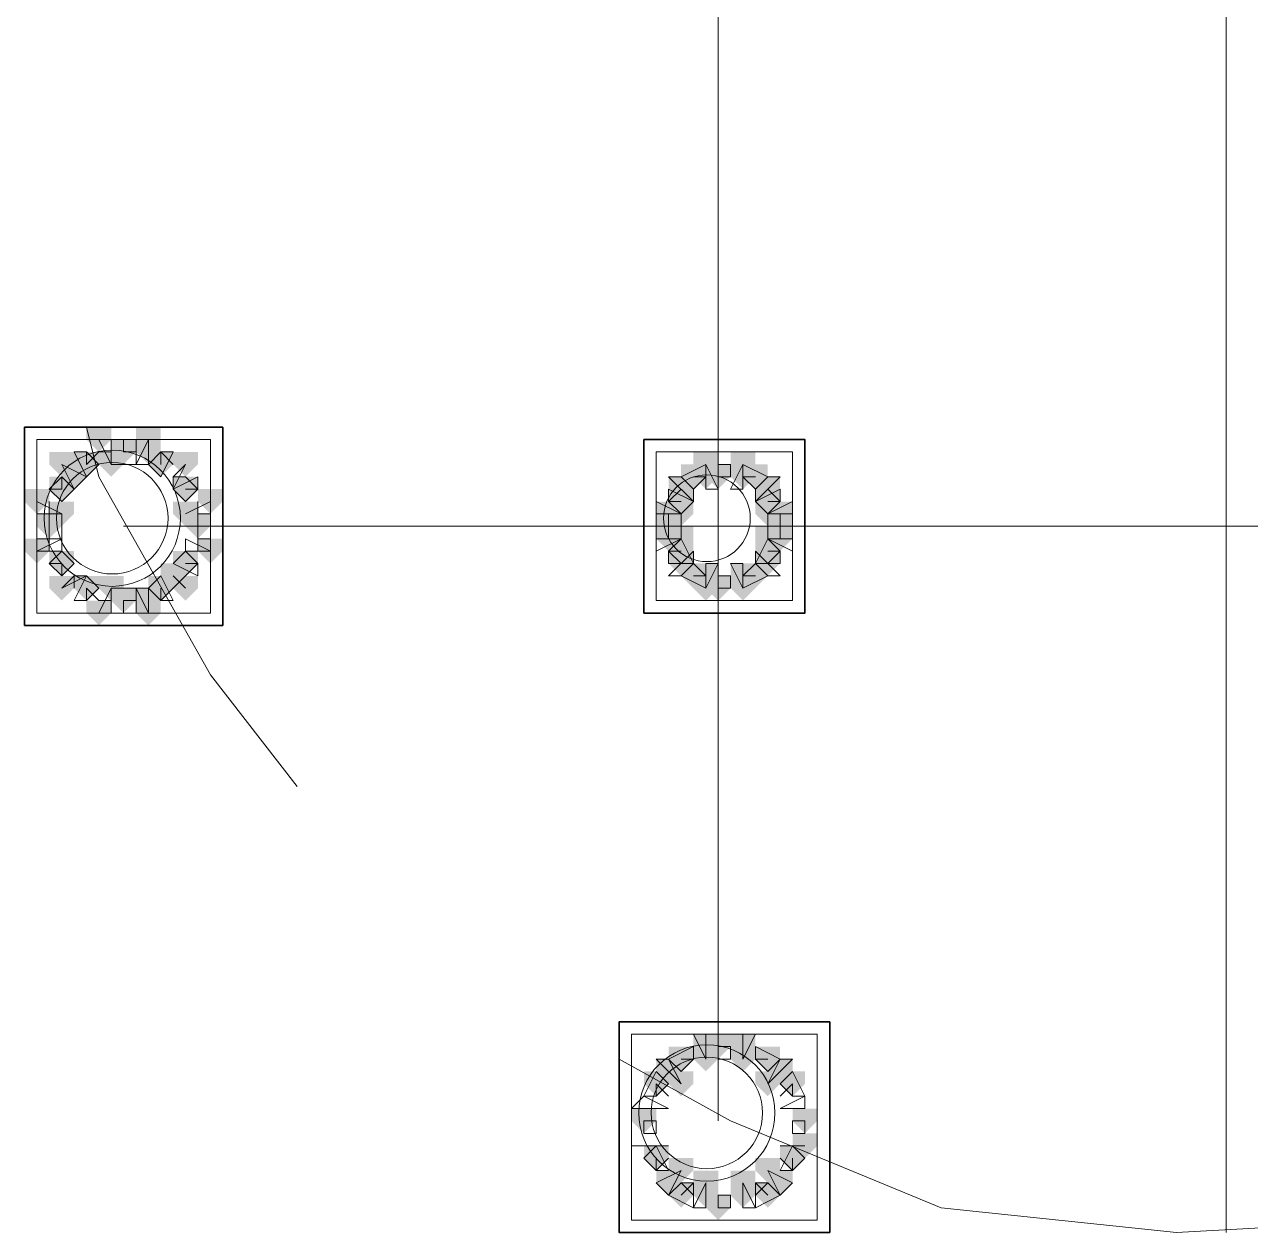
# Model space of a CAD drawing. Header units: millimetres. Extents: x 2315 to 4619, y 1334 to 1897.
# Drawn here: x 3998.07 to 4004.12, y 1535.71 to 1541.67 of the extents above; entities that cross this region are included whole.
import ezdxf

# ---------------------------------------------------------------- set-up
doc = ezdxf.new("R2010")
doc.units = ezdxf.units.MM
for name, color, linetype, true_color in [('PDF_10', 7, 'Continuous', 0x00b85c), ('PDF_AXIS', 7, 'Continuous', 0x00b85c), ('PDF_柱构件', 7, 'Continuous', 0x00b85c), ('PDF_转运站初步方案', 7, 'Continuous', 0x00b85c)]:
    doc.layers.add(name, color=color, linetype=linetype, true_color=true_color)
doc.layers.add('PDF_中心线层', color=1, linetype='Continuous')
doc.layers.add('PDF_粗实线层', color=7, linetype='Continuous')

msp = doc.modelspace()

# ---------------------------------------------------------------- hatches: boundary and pattern name
at = {"layer": 'PDF_10', "transparency": 33554559}
for points in [[(3998.5631, 1539.6195), (3998.502, 1539.6195), (3998.502, 1539.5584), (3998.5631, 1539.4974), (3998.6242, 1539.5584), (3998.6242, 1539.6195)], [(3998.5631, 1539.6195), (3998.502, 1539.6195), (3998.502, 1539.5584), (3998.5631, 1539.4974), (3998.6242, 1539.5584), (3998.6242, 1539.6195)], [(3998.3798, 1539.5584), (3998.3188, 1539.5584), (3998.3188, 1539.4974), (3998.3798, 1539.4363), (3998.4409, 1539.4974), (3998.4409, 1539.5584)], [(3998.3798, 1539.5584), (3998.3188, 1539.5584), (3998.3188, 1539.4974), (3998.3798, 1539.4363), (3998.4409, 1539.4974), (3998.4409, 1539.5584)], [(3998.7463, 1539.5584), (3998.6853, 1539.5584), (3998.6853, 1539.4974), (3998.7463, 1539.4363), (3998.8074, 1539.4974), (3998.8074, 1539.5584)], [(3998.7463, 1539.5584), (3998.6853, 1539.5584), (3998.6853, 1539.4974), (3998.7463, 1539.4363), (3998.8074, 1539.4974), (3998.8074, 1539.5584)], [(4001.3728, 1539.4974), (4001.3117, 1539.4974), (4001.3117, 1539.4363), (4001.3728, 1539.3752), (4001.4339, 1539.4363), (4001.4339, 1539.4974)], [(4001.3728, 1539.4974), (4001.3117, 1539.4974), (4001.3117, 1539.4363), (4001.3728, 1539.3752), (4001.4339, 1539.4363), (4001.4339, 1539.4974)], [(4001.3728, 1539.4974), (4001.3117, 1539.4974), (4001.3117, 1539.4363), (4001.3728, 1539.3752), (4001.4339, 1539.4363), (4001.4339, 1539.4974)], [(4001.495, 1539.4974), (4001.4339, 1539.4974), (4001.4339, 1539.4363), (4001.495, 1539.3752), (4001.5561, 1539.4363), (4001.5561, 1539.4974)], [(4001.495, 1539.4974), (4001.4339, 1539.4974), (4001.4339, 1539.4363), (4001.495, 1539.3752), (4001.5561, 1539.4363), (4001.5561, 1539.4974)], [(4001.6782, 1539.4974), (4001.6171, 1539.4974), (4001.6171, 1539.4363), (4001.6782, 1539.3752), (4001.7393, 1539.4363), (4001.7393, 1539.4974)], [(4001.6782, 1539.4974), (4001.6171, 1539.4974), (4001.6171, 1539.4363), (4001.6782, 1539.3752), (4001.7393, 1539.4363), (4001.7393, 1539.4974)], [(4001.6782, 1539.4974), (4001.6171, 1539.4974), (4001.6171, 1539.4363), (4001.6782, 1539.3752), (4001.7393, 1539.4363), (4001.7393, 1539.4974)], [(3998.2577, 1539.4363), (3998.1966, 1539.4363), (3998.1966, 1539.3752), (3998.2577, 1539.3141), (3998.3188, 1539.3752), (3998.3188, 1539.4363)], [(3998.2577, 1539.4363), (3998.1966, 1539.4363), (3998.1966, 1539.3752), (3998.2577, 1539.3141), (3998.3188, 1539.3752), (3998.3188, 1539.4363)], [(3998.8685, 1539.4363), (3998.8074, 1539.4363), (3998.8074, 1539.3752), (3998.8685, 1539.3141), (3998.9296, 1539.3752), (3998.9296, 1539.4363)], [(3998.8685, 1539.4363), (3998.8074, 1539.4363), (3998.8074, 1539.3752), (3998.8685, 1539.3141), (3998.9296, 1539.3752), (3998.9296, 1539.4363)], [(4001.3117, 1539.3752), (4001.2507, 1539.3752), (4001.2507, 1539.3141), (4001.3117, 1539.253), (4001.3728, 1539.3141), (4001.3728, 1539.3752)], [(4001.3117, 1539.3752), (4001.2507, 1539.3752), (4001.2507, 1539.3141), (4001.3117, 1539.253), (4001.3728, 1539.3141), (4001.3728, 1539.3752)], [(4001.7393, 1539.3752), (4001.6782, 1539.3752), (4001.6782, 1539.3141), (4001.7393, 1539.253), (4001.8004, 1539.3141), (4001.8004, 1539.3752)], [(4001.7393, 1539.3752), (4001.6782, 1539.3752), (4001.6782, 1539.3141), (4001.7393, 1539.253), (4001.8004, 1539.3141), (4001.8004, 1539.3752)], [(3998.1966, 1539.253), (3998.1355, 1539.253), (3998.1355, 1539.192), (3998.1966, 1539.1309), (3998.2577, 1539.192), (3998.2577, 1539.253)], [(3998.1966, 1539.253), (3998.1355, 1539.253), (3998.1355, 1539.192), (3998.1966, 1539.1309), (3998.2577, 1539.192), (3998.2577, 1539.253)], [(3998.1966, 1539.253), (3998.1355, 1539.253), (3998.1355, 1539.192), (3998.1966, 1539.1309), (3998.2577, 1539.192), (3998.2577, 1539.253)], [(3998.9296, 1539.253), (3998.8685, 1539.253), (3998.8685, 1539.192), (3998.9296, 1539.1309), (3998.9907, 1539.192), (3998.9907, 1539.253)], [(3998.9296, 1539.253), (3998.8685, 1539.253), (3998.8685, 1539.192), (3998.9296, 1539.1309), (3998.9907, 1539.192), (3998.9907, 1539.253)], [(4001.2507, 1539.253), (4001.1896, 1539.253), (4001.1896, 1539.192), (4001.2507, 1539.1309), (4001.3117, 1539.192), (4001.3117, 1539.253)], [(4001.2507, 1539.253), (4001.1896, 1539.253), (4001.1896, 1539.192), (4001.2507, 1539.1309), (4001.3117, 1539.192), (4001.3117, 1539.253)], [(4001.2507, 1539.253), (4001.1896, 1539.253), (4001.1896, 1539.192), (4001.2507, 1539.1309), (4001.3117, 1539.192), (4001.3117, 1539.253)], [(4001.8004, 1539.253), (4001.7393, 1539.253), (4001.7393, 1539.192), (4001.8004, 1539.1309), (4001.8615, 1539.192), (4001.8615, 1539.253)], [(4001.8004, 1539.253), (4001.7393, 1539.253), (4001.7393, 1539.192), (4001.8004, 1539.1309), (4001.8615, 1539.192), (4001.8615, 1539.253)], [(4001.8004, 1539.253), (4001.7393, 1539.253), (4001.7393, 1539.192), (4001.8004, 1539.1309), (4001.8615, 1539.192), (4001.8615, 1539.253)], [(4001.3117, 1539.1309), (4001.2507, 1539.1309), (4001.2507, 1539.0698), (4001.3117, 1539.0087), (4001.3728, 1539.0698), (4001.3728, 1539.1309)], [(4001.3117, 1539.1309), (4001.2507, 1539.1309), (4001.2507, 1539.0698), (4001.3117, 1539.0087), (4001.3728, 1539.0698), (4001.3728, 1539.1309)], [(4001.7393, 1539.1309), (4001.6782, 1539.1309), (4001.6782, 1539.0698), (4001.7393, 1539.0087), (4001.8004, 1539.0698), (4001.8004, 1539.1309)], [(4001.7393, 1539.1309), (4001.6782, 1539.1309), (4001.6782, 1539.0698), (4001.7393, 1539.0087), (4001.8004, 1539.0698), (4001.8004, 1539.1309)], [(3998.2577, 1539.0698), (3998.1966, 1539.0698), (3998.1966, 1539.0087), (3998.2577, 1538.9476), (3998.3188, 1539.0087), (3998.3188, 1539.0698)], [(3998.2577, 1539.0698), (3998.1966, 1539.0698), (3998.1966, 1539.0087), (3998.2577, 1538.9476), (3998.3188, 1539.0087), (3998.3188, 1539.0698)], [(3998.8685, 1539.0698), (3998.8074, 1539.0698), (3998.8074, 1539.0087), (3998.8685, 1538.9476), (3998.9296, 1539.0087), (3998.9296, 1539.0698)], [(3998.8685, 1539.0698), (3998.8074, 1539.0698), (3998.8074, 1539.0087), (3998.8685, 1538.9476), (3998.9296, 1539.0087), (3998.9296, 1539.0698)], [(4001.3728, 1539.0087), (4001.3117, 1539.0087), (4001.3117, 1538.9476), (4001.3728, 1538.8866), (4001.4339, 1538.9476), (4001.4339, 1539.0087)], [(4001.3728, 1539.0087), (4001.3117, 1539.0087), (4001.3117, 1538.9476), (4001.3728, 1538.8866), (4001.4339, 1538.9476), (4001.4339, 1539.0087)], [(4001.3728, 1539.0087), (4001.3117, 1539.0087), (4001.3117, 1538.9476), (4001.3728, 1538.8866), (4001.4339, 1538.9476), (4001.4339, 1539.0087)], [(4001.6782, 1539.0087), (4001.6171, 1539.0087), (4001.6171, 1538.9476), (4001.6782, 1538.8866), (4001.7393, 1538.9476), (4001.7393, 1539.0087)], [(4001.6782, 1539.0087), (4001.6171, 1539.0087), (4001.6171, 1538.9476), (4001.6782, 1538.8866), (4001.7393, 1538.9476), (4001.7393, 1539.0087)], [(4001.6782, 1539.0087), (4001.6171, 1539.0087), (4001.6171, 1538.9476), (4001.6782, 1538.8866), (4001.7393, 1538.9476), (4001.7393, 1539.0087)], [(3998.3798, 1538.9476), (3998.3188, 1538.9476), (3998.3188, 1538.8866), (3998.3798, 1538.8255), (3998.4409, 1538.8866), (3998.4409, 1538.9476)], [(3998.3798, 1538.9476), (3998.3188, 1538.9476), (3998.3188, 1538.8866), (3998.3798, 1538.8255), (3998.4409, 1538.8866), (3998.4409, 1538.9476)], [(3998.7463, 1538.9476), (3998.6853, 1538.9476), (3998.6853, 1538.8866), (3998.7463, 1538.8255), (3998.8074, 1538.8866), (3998.8074, 1538.9476)], [(3998.7463, 1538.9476), (3998.6853, 1538.9476), (3998.6853, 1538.8866), (3998.7463, 1538.8255), (3998.8074, 1538.8866), (3998.8074, 1538.9476)], [(4001.495, 1538.9476), (4001.4339, 1538.9476), (4001.4339, 1538.8866), (4001.495, 1538.8255), (4001.5561, 1538.8866), (4001.5561, 1538.9476)], [(4001.495, 1538.9476), (4001.4339, 1538.9476), (4001.4339, 1538.8866), (4001.495, 1538.8255), (4001.5561, 1538.8866), (4001.5561, 1538.9476)], [(3998.5631, 1538.8866), (3998.502, 1538.8866), (3998.502, 1538.8255), (3998.5631, 1538.7644), (3998.6242, 1538.8255), (3998.6242, 1538.8866)], [(3998.5631, 1538.8866), (3998.502, 1538.8866), (3998.502, 1538.8255), (3998.5631, 1538.7644), (3998.6242, 1538.8255), (3998.6242, 1538.8866)], [(4001.495, 1536.6876), (4001.4339, 1536.6876), (4001.4339, 1536.6265), (4001.495, 1536.5655), (4001.5561, 1536.6265), (4001.5561, 1536.6876)], [(4001.495, 1536.6876), (4001.4339, 1536.6876), (4001.4339, 1536.6265), (4001.495, 1536.5655), (4001.5561, 1536.6265), (4001.5561, 1536.6876)], [(4001.3117, 1536.6265), (4001.2507, 1536.6265), (4001.2507, 1536.5655), (4001.3117, 1536.5044), (4001.3728, 1536.5655), (4001.3728, 1536.6265)], [(4001.3117, 1536.6265), (4001.2507, 1536.6265), (4001.2507, 1536.5655), (4001.3117, 1536.5044), (4001.3728, 1536.5655), (4001.3728, 1536.6265)], [(4001.7393, 1536.6265), (4001.6782, 1536.6265), (4001.6782, 1536.5655), (4001.7393, 1536.5044), (4001.8004, 1536.5655), (4001.8004, 1536.6265)], [(4001.7393, 1536.6265), (4001.6782, 1536.6265), (4001.6782, 1536.5655), (4001.7393, 1536.5044), (4001.8004, 1536.5655), (4001.8004, 1536.6265)], [(4001.1896, 1536.5044), (4001.1285, 1536.5044), (4001.1285, 1536.4433), (4001.1896, 1536.3822), (4001.2507, 1536.4433), (4001.2507, 1536.5044)], [(4001.1896, 1536.5044), (4001.1285, 1536.5044), (4001.1285, 1536.4433), (4001.1896, 1536.3822), (4001.2507, 1536.4433), (4001.2507, 1536.5044)], [(4001.8615, 1536.5044), (4001.8004, 1536.5044), (4001.8004, 1536.4433), (4001.8615, 1536.3822), (4001.9226, 1536.4433), (4001.9226, 1536.5044)], [(4001.8615, 1536.5044), (4001.8004, 1536.5044), (4001.8004, 1536.4433), (4001.8615, 1536.3822), (4001.9226, 1536.4433), (4001.9226, 1536.5044)], [(4001.1285, 1536.3211), (4001.0674, 1536.3211), (4001.0674, 1536.2601), (4001.1285, 1536.199), (4001.1896, 1536.2601), (4001.1896, 1536.3211)], [(4001.1285, 1536.3211), (4001.0674, 1536.3211), (4001.0674, 1536.2601), (4001.1285, 1536.199), (4001.1896, 1536.2601), (4001.1896, 1536.3211)], [(4001.9226, 1536.3211), (4001.8615, 1536.3211), (4001.8615, 1536.2601), (4001.9226, 1536.199), (4001.9836, 1536.2601), (4001.9836, 1536.3211)], [(4001.9226, 1536.3211), (4001.8615, 1536.3211), (4001.8615, 1536.2601), (4001.9226, 1536.199), (4001.9836, 1536.2601), (4001.9836, 1536.3211)], [(4001.1896, 1536.1379), (4001.1285, 1536.1379), (4001.1285, 1536.0768), (4001.1896, 1536.0157), (4001.2507, 1536.0768), (4001.2507, 1536.1379)], [(4001.1896, 1536.1379), (4001.1285, 1536.1379), (4001.1285, 1536.0768), (4001.1896, 1536.0157), (4001.2507, 1536.0768), (4001.2507, 1536.1379)], [(4001.8615, 1536.1379), (4001.8004, 1536.1379), (4001.8004, 1536.0768), (4001.8615, 1536.0157), (4001.9226, 1536.0768), (4001.9226, 1536.1379)], [(4001.8615, 1536.1379), (4001.8004, 1536.1379), (4001.8004, 1536.0768), (4001.8615, 1536.0157), (4001.9226, 1536.0768), (4001.9226, 1536.1379)], [(4001.3117, 1535.9547), (4001.2507, 1535.9547), (4001.2507, 1535.8936), (4001.3117, 1535.8325), (4001.3728, 1535.8936), (4001.3728, 1535.9547)], [(4001.3117, 1535.9547), (4001.2507, 1535.9547), (4001.2507, 1535.8936), (4001.3117, 1535.8325), (4001.3728, 1535.8936), (4001.3728, 1535.9547)], [(4001.7393, 1535.9547), (4001.6782, 1535.9547), (4001.6782, 1535.8936), (4001.7393, 1535.8325), (4001.8004, 1535.8936), (4001.8004, 1535.9547)], [(4001.7393, 1535.9547), (4001.6782, 1535.9547), (4001.6782, 1535.8936), (4001.7393, 1535.8325), (4001.8004, 1535.8936), (4001.8004, 1535.9547)], [(4001.495, 1535.8936), (4001.4339, 1535.8936), (4001.4339, 1535.8325), (4001.495, 1535.7714), (4001.5561, 1535.8325), (4001.5561, 1535.8936)], [(4001.495, 1535.8936), (4001.4339, 1535.8936), (4001.4339, 1535.8325), (4001.495, 1535.7714), (4001.5561, 1535.8325), (4001.5561, 1535.8936)]]:
    msp.add_hatch(color=256, dxfattribs=at).paths.add_polyline_path(points)
at = {"layer": 'PDF_柱构件', "transparency": 33554559}
for points in [[(3998.4409, 1539.6806), (3998.3798, 1539.6806), (3998.3798, 1539.6195), (3998.4409, 1539.5584), (3998.502, 1539.6195), (3998.502, 1539.6806)], [(3998.6853, 1539.6806), (3998.6242, 1539.6806), (3998.6242, 1539.6195), (3998.6853, 1539.5584), (3998.7463, 1539.6195), (3998.7463, 1539.6806)], [(3998.6853, 1539.6195), (3998.6242, 1539.6195), (3998.6242, 1539.5584), (3998.6853, 1539.4974), (3998.7463, 1539.5584), (3998.7463, 1539.6195)], [(3998.2577, 1539.5584), (3998.1966, 1539.5584), (3998.1966, 1539.4974), (3998.2577, 1539.4363), (3998.3188, 1539.4974), (3998.3188, 1539.5584)], [(3998.502, 1539.5584), (3998.4409, 1539.5584), (3998.4409, 1539.4974), (3998.502, 1539.4363), (3998.5631, 1539.4974), (3998.5631, 1539.5584)], [(3998.8685, 1539.5584), (3998.8074, 1539.5584), (3998.8074, 1539.4974), (3998.8685, 1539.4363), (3998.9296, 1539.4974), (3998.9296, 1539.5584)], [(4001.4339, 1539.5584), (4001.3728, 1539.5584), (4001.3728, 1539.4974), (4001.4339, 1539.4363), (4001.495, 1539.4974), (4001.495, 1539.5584)], [(4001.6171, 1539.5584), (4001.5561, 1539.5584), (4001.5561, 1539.4974), (4001.6171, 1539.4363), (4001.6782, 1539.4974), (4001.6782, 1539.5584)], [(3998.3188, 1539.4974), (3998.2577, 1539.4974), (3998.2577, 1539.4363), (3998.3188, 1539.3752), (3998.3798, 1539.4363), (3998.3798, 1539.4974)], [(4001.4339, 1539.4974), (4001.3728, 1539.4974), (4001.3728, 1539.4363), (4001.4339, 1539.3752), (4001.495, 1539.4363), (4001.495, 1539.4974)], [(4001.6171, 1539.4974), (4001.5561, 1539.4974), (4001.5561, 1539.4363), (4001.6171, 1539.3752), (4001.6782, 1539.4363), (4001.6782, 1539.4974)], [(4001.3117, 1539.4363), (4001.2507, 1539.4363), (4001.2507, 1539.3752), (4001.3117, 1539.3141), (4001.3728, 1539.3752), (4001.3728, 1539.4363)], [(4001.7393, 1539.4363), (4001.6782, 1539.4363), (4001.6782, 1539.3752), (4001.7393, 1539.3141), (4001.8004, 1539.3752), (4001.8004, 1539.4363)], [(3998.1355, 1539.3752), (3998.0744, 1539.3752), (3998.0744, 1539.3141), (3998.1355, 1539.253), (3998.1966, 1539.3141), (3998.1966, 1539.3752)], [(3998.9907, 1539.3752), (3998.9296, 1539.3752), (3998.9296, 1539.3141), (3998.9907, 1539.253), (3999.0517, 1539.3141), (3999.0517, 1539.3752)], [(3998.2577, 1539.3141), (3998.1966, 1539.3141), (3998.1966, 1539.253), (3998.2577, 1539.192), (3998.3188, 1539.253), (3998.3188, 1539.3141)], [(3998.8685, 1539.3141), (3998.8074, 1539.3141), (3998.8074, 1539.253), (3998.8685, 1539.192), (3998.9296, 1539.253), (3998.9296, 1539.3141)], [(4001.2507, 1539.3141), (4001.1896, 1539.3141), (4001.1896, 1539.253), (4001.2507, 1539.192), (4001.3117, 1539.253), (4001.3117, 1539.3141)], [(4001.3117, 1539.3141), (4001.2507, 1539.3141), (4001.2507, 1539.253), (4001.3117, 1539.192), (4001.3728, 1539.253), (4001.3728, 1539.3141)], [(4001.7393, 1539.3141), (4001.6782, 1539.3141), (4001.6782, 1539.253), (4001.7393, 1539.192), (4001.8004, 1539.253), (4001.8004, 1539.3141)], [(4001.8004, 1539.3141), (4001.7393, 1539.3141), (4001.7393, 1539.253), (4001.8004, 1539.192), (4001.8615, 1539.253), (4001.8615, 1539.3141)], [(4001.2507, 1539.192), (4001.1896, 1539.192), (4001.1896, 1539.1309), (4001.2507, 1539.0698), (4001.3117, 1539.1309), (4001.3117, 1539.192)], [(4001.3117, 1539.192), (4001.2507, 1539.192), (4001.2507, 1539.1309), (4001.3117, 1539.0698), (4001.3728, 1539.1309), (4001.3728, 1539.192)], [(4001.7393, 1539.192), (4001.6782, 1539.192), (4001.6782, 1539.1309), (4001.7393, 1539.0698), (4001.8004, 1539.1309), (4001.8004, 1539.192)], [(4001.8004, 1539.192), (4001.7393, 1539.192), (4001.7393, 1539.1309), (4001.8004, 1539.0698), (4001.8615, 1539.1309), (4001.8615, 1539.192)], [(3998.1355, 1539.1309), (3998.0744, 1539.1309), (3998.0744, 1539.0698), (3998.1355, 1539.0087), (3998.1966, 1539.0698), (3998.1966, 1539.1309)], [(3998.9907, 1539.1309), (3998.9296, 1539.1309), (3998.9296, 1539.0698), (3998.9907, 1539.0087), (3999.0517, 1539.0698), (3999.0517, 1539.1309)], [(4001.3117, 1539.0698), (4001.2507, 1539.0698), (4001.2507, 1539.0087), (4001.3117, 1538.9476), (4001.3728, 1539.0087), (4001.3728, 1539.0698)], [(4001.7393, 1539.0698), (4001.6782, 1539.0698), (4001.6782, 1539.0087), (4001.7393, 1538.9476), (4001.8004, 1539.0087), (4001.8004, 1539.0698)], [(3998.8074, 1539.0087), (3998.7463, 1539.0087), (3998.7463, 1538.9476), (3998.8074, 1538.8866), (3998.8685, 1538.9476), (3998.8685, 1539.0087)], [(4001.4339, 1539.0087), (4001.3728, 1539.0087), (4001.3728, 1538.9476), (4001.4339, 1538.8866), (4001.495, 1538.9476), (4001.495, 1539.0087)], [(4001.6171, 1539.0087), (4001.5561, 1539.0087), (4001.5561, 1538.9476), (4001.6171, 1538.8866), (4001.6782, 1538.9476), (4001.6782, 1539.0087)], [(3998.2577, 1538.9476), (3998.1966, 1538.9476), (3998.1966, 1538.8866), (3998.2577, 1538.8255), (3998.3188, 1538.8866), (3998.3188, 1538.9476)], [(3998.502, 1538.9476), (3998.4409, 1538.9476), (3998.4409, 1538.8866), (3998.502, 1538.8255), (3998.5631, 1538.8866), (3998.5631, 1538.9476)], [(3998.8685, 1538.9476), (3998.8074, 1538.9476), (3998.8074, 1538.8866), (3998.8685, 1538.8255), (3998.9296, 1538.8866), (3998.9296, 1538.9476)], [(4001.4339, 1538.9476), (4001.3728, 1538.9476), (4001.3728, 1538.8866), (4001.4339, 1538.8255), (4001.495, 1538.8866), (4001.495, 1538.9476)], [(4001.6171, 1538.9476), (4001.5561, 1538.9476), (4001.5561, 1538.8866), (4001.6171, 1538.8255), (4001.6782, 1538.8866), (4001.6782, 1538.9476)], [(3998.6853, 1538.8866), (3998.6242, 1538.8866), (3998.6242, 1538.8255), (3998.6853, 1538.7644), (3998.7463, 1538.8255), (3998.7463, 1538.8866)], [(3998.4409, 1538.8255), (3998.3798, 1538.8255), (3998.3798, 1538.7644), (3998.4409, 1538.7033), (3998.502, 1538.7644), (3998.502, 1538.8255)], [(3998.6853, 1538.8255), (3998.6242, 1538.8255), (3998.6242, 1538.7644), (3998.6853, 1538.7033), (3998.7463, 1538.7644), (3998.7463, 1538.8255)], [(4001.4339, 1536.6876), (4001.3728, 1536.6876), (4001.3728, 1536.6265), (4001.4339, 1536.5655), (4001.495, 1536.6265), (4001.495, 1536.6876)], [(4001.6171, 1536.6876), (4001.5561, 1536.6876), (4001.5561, 1536.6265), (4001.6171, 1536.5655), (4001.6782, 1536.6265), (4001.6782, 1536.6876)], [(4001.4339, 1536.6265), (4001.3728, 1536.6265), (4001.3728, 1536.5655), (4001.4339, 1536.5044), (4001.495, 1536.5655), (4001.495, 1536.6265)], [(4001.6171, 1536.6265), (4001.5561, 1536.6265), (4001.5561, 1536.5655), (4001.6171, 1536.5044), (4001.6782, 1536.5655), (4001.6782, 1536.6265)], [(4001.2507, 1536.5655), (4001.1896, 1536.5655), (4001.1896, 1536.5044), (4001.2507, 1536.4433), (4001.3117, 1536.5044), (4001.3117, 1536.5655)], [(4001.8004, 1536.5655), (4001.7393, 1536.5655), (4001.7393, 1536.5044), (4001.8004, 1536.4433), (4001.8615, 1536.5044), (4001.8615, 1536.5655)], [(4001.3117, 1536.5044), (4001.2507, 1536.5044), (4001.2507, 1536.4433), (4001.3117, 1536.3822), (4001.3728, 1536.4433), (4001.3728, 1536.5044)], [(4001.7393, 1536.5044), (4001.6782, 1536.5044), (4001.6782, 1536.4433), (4001.7393, 1536.3822), (4001.8004, 1536.4433), (4001.8004, 1536.5044)], [(4001.9226, 1536.199), (4001.8615, 1536.199), (4001.8615, 1536.1379), (4001.9226, 1536.0768), (4001.9836, 1536.1379), (4001.9836, 1536.199)], [(4001.3117, 1536.0768), (4001.2507, 1536.0768), (4001.2507, 1536.0157), (4001.3117, 1535.9547), (4001.3728, 1536.0157), (4001.3728, 1536.0768)], [(4001.7393, 1536.0768), (4001.6782, 1536.0768), (4001.6782, 1536.0157), (4001.7393, 1535.9547), (4001.8004, 1536.0157), (4001.8004, 1536.0768)], [(4001.2507, 1536.0157), (4001.1896, 1536.0157), (4001.1896, 1535.9547), (4001.2507, 1535.8936), (4001.3117, 1535.9547), (4001.3117, 1536.0157)], [(4001.4339, 1536.0157), (4001.3728, 1536.0157), (4001.3728, 1535.9547), (4001.4339, 1535.8936), (4001.495, 1535.9547), (4001.495, 1536.0157)], [(4001.6171, 1536.0157), (4001.5561, 1536.0157), (4001.5561, 1535.9547), (4001.6171, 1535.8936), (4001.6782, 1535.9547), (4001.6782, 1536.0157)], [(4001.8004, 1536.0157), (4001.7393, 1536.0157), (4001.7393, 1535.9547), (4001.8004, 1535.8936), (4001.8615, 1535.9547), (4001.8615, 1536.0157)], [(4001.4339, 1535.9547), (4001.3728, 1535.9547), (4001.3728, 1535.8936), (4001.4339, 1535.8325), (4001.495, 1535.8936), (4001.495, 1535.9547)], [(4001.6171, 1535.9547), (4001.5561, 1535.9547), (4001.5561, 1535.8936), (4001.6171, 1535.8325), (4001.6782, 1535.8936), (4001.6782, 1535.9547)]]:
    msp.add_hatch(color=256, dxfattribs=at).paths.add_polyline_path(points)
at = {"layer": 'PDF_转运站初步方案', "transparency": 33554559}
for points in [[(3998.5631, 1539.6195), (3998.502, 1539.6195), (3998.502, 1539.5584), (3998.5631, 1539.4974), (3998.6242, 1539.5584), (3998.6242, 1539.6195)], [(3998.5631, 1539.6195), (3998.502, 1539.6195), (3998.502, 1539.5584), (3998.5631, 1539.4974), (3998.6242, 1539.5584), (3998.6242, 1539.6195)], [(3998.3798, 1539.5584), (3998.3188, 1539.5584), (3998.3188, 1539.4974), (3998.3798, 1539.4363), (3998.4409, 1539.4974), (3998.4409, 1539.5584)], [(3998.3798, 1539.5584), (3998.3188, 1539.5584), (3998.3188, 1539.4974), (3998.3798, 1539.4363), (3998.4409, 1539.4974), (3998.4409, 1539.5584)], [(3998.7463, 1539.5584), (3998.6853, 1539.5584), (3998.6853, 1539.4974), (3998.7463, 1539.4363), (3998.8074, 1539.4974), (3998.8074, 1539.5584)], [(3998.7463, 1539.5584), (3998.6853, 1539.5584), (3998.6853, 1539.4974), (3998.7463, 1539.4363), (3998.8074, 1539.4974), (3998.8074, 1539.5584)], [(4001.3728, 1539.4974), (4001.3117, 1539.4974), (4001.3117, 1539.4363), (4001.3728, 1539.3752), (4001.4339, 1539.4363), (4001.4339, 1539.4974)], [(4001.3728, 1539.4974), (4001.3117, 1539.4974), (4001.3117, 1539.4363), (4001.3728, 1539.3752), (4001.4339, 1539.4363), (4001.4339, 1539.4974)], [(4001.495, 1539.4974), (4001.4339, 1539.4974), (4001.4339, 1539.4363), (4001.495, 1539.3752), (4001.5561, 1539.4363), (4001.5561, 1539.4974)], [(4001.495, 1539.4974), (4001.4339, 1539.4974), (4001.4339, 1539.4363), (4001.495, 1539.3752), (4001.5561, 1539.4363), (4001.5561, 1539.4974)], [(4001.6782, 1539.4974), (4001.6171, 1539.4974), (4001.6171, 1539.4363), (4001.6782, 1539.3752), (4001.7393, 1539.4363), (4001.7393, 1539.4974)], [(4001.6782, 1539.4974), (4001.6171, 1539.4974), (4001.6171, 1539.4363), (4001.6782, 1539.3752), (4001.7393, 1539.4363), (4001.7393, 1539.4974)], [(3998.2577, 1539.4363), (3998.1966, 1539.4363), (3998.1966, 1539.3752), (3998.2577, 1539.3141), (3998.3188, 1539.3752), (3998.3188, 1539.4363)], [(3998.2577, 1539.4363), (3998.1966, 1539.4363), (3998.1966, 1539.3752), (3998.2577, 1539.3141), (3998.3188, 1539.3752), (3998.3188, 1539.4363)], [(3998.8685, 1539.4363), (3998.8074, 1539.4363), (3998.8074, 1539.3752), (3998.8685, 1539.3141), (3998.9296, 1539.3752), (3998.9296, 1539.4363)], [(3998.8685, 1539.4363), (3998.8074, 1539.4363), (3998.8074, 1539.3752), (3998.8685, 1539.3141), (3998.9296, 1539.3752), (3998.9296, 1539.4363)], [(4001.3117, 1539.3752), (4001.2507, 1539.3752), (4001.2507, 1539.3141), (4001.3117, 1539.253), (4001.3728, 1539.3141), (4001.3728, 1539.3752)], [(4001.3117, 1539.3752), (4001.2507, 1539.3752), (4001.2507, 1539.3141), (4001.3117, 1539.253), (4001.3728, 1539.3141), (4001.3728, 1539.3752)], [(4001.7393, 1539.3752), (4001.6782, 1539.3752), (4001.6782, 1539.3141), (4001.7393, 1539.253), (4001.8004, 1539.3141), (4001.8004, 1539.3752)], [(4001.7393, 1539.3752), (4001.6782, 1539.3752), (4001.6782, 1539.3141), (4001.7393, 1539.253), (4001.8004, 1539.3141), (4001.8004, 1539.3752)], [(3998.1966, 1539.253), (3998.1355, 1539.253), (3998.1355, 1539.192), (3998.1966, 1539.1309), (3998.2577, 1539.192), (3998.2577, 1539.253)], [(3998.1966, 1539.253), (3998.1355, 1539.253), (3998.1355, 1539.192), (3998.1966, 1539.1309), (3998.2577, 1539.192), (3998.2577, 1539.253)], [(3998.9296, 1539.253), (3998.8685, 1539.253), (3998.8685, 1539.192), (3998.9296, 1539.1309), (3998.9907, 1539.192), (3998.9907, 1539.253)], [(3998.9296, 1539.253), (3998.8685, 1539.253), (3998.8685, 1539.192), (3998.9296, 1539.1309), (3998.9907, 1539.192), (3998.9907, 1539.253)], [(4001.2507, 1539.253), (4001.1896, 1539.253), (4001.1896, 1539.192), (4001.2507, 1539.1309), (4001.3117, 1539.192), (4001.3117, 1539.253)], [(4001.2507, 1539.253), (4001.1896, 1539.253), (4001.1896, 1539.192), (4001.2507, 1539.1309), (4001.3117, 1539.192), (4001.3117, 1539.253)], [(4001.8004, 1539.253), (4001.7393, 1539.253), (4001.7393, 1539.192), (4001.8004, 1539.1309), (4001.8615, 1539.192), (4001.8615, 1539.253)], [(4001.8004, 1539.253), (4001.7393, 1539.253), (4001.7393, 1539.192), (4001.8004, 1539.1309), (4001.8615, 1539.192), (4001.8615, 1539.253)], [(4001.3117, 1539.1309), (4001.2507, 1539.1309), (4001.2507, 1539.0698), (4001.3117, 1539.0087), (4001.3728, 1539.0698), (4001.3728, 1539.1309)], [(4001.3117, 1539.1309), (4001.2507, 1539.1309), (4001.2507, 1539.0698), (4001.3117, 1539.0087), (4001.3728, 1539.0698), (4001.3728, 1539.1309)], [(4001.7393, 1539.1309), (4001.6782, 1539.1309), (4001.6782, 1539.0698), (4001.7393, 1539.0087), (4001.8004, 1539.0698), (4001.8004, 1539.1309)], [(4001.7393, 1539.1309), (4001.6782, 1539.1309), (4001.6782, 1539.0698), (4001.7393, 1539.0087), (4001.8004, 1539.0698), (4001.8004, 1539.1309)], [(3998.2577, 1539.0698), (3998.1966, 1539.0698), (3998.1966, 1539.0087), (3998.2577, 1538.9476), (3998.3188, 1539.0087), (3998.3188, 1539.0698)], [(3998.2577, 1539.0698), (3998.1966, 1539.0698), (3998.1966, 1539.0087), (3998.2577, 1538.9476), (3998.3188, 1539.0087), (3998.3188, 1539.0698)], [(3998.8685, 1539.0698), (3998.8074, 1539.0698), (3998.8074, 1539.0087), (3998.8685, 1538.9476), (3998.9296, 1539.0087), (3998.9296, 1539.0698)], [(3998.8685, 1539.0698), (3998.8074, 1539.0698), (3998.8074, 1539.0087), (3998.8685, 1538.9476), (3998.9296, 1539.0087), (3998.9296, 1539.0698)], [(4001.3728, 1539.0087), (4001.3117, 1539.0087), (4001.3117, 1538.9476), (4001.3728, 1538.8866), (4001.4339, 1538.9476), (4001.4339, 1539.0087)], [(4001.3728, 1539.0087), (4001.3117, 1539.0087), (4001.3117, 1538.9476), (4001.3728, 1538.8866), (4001.4339, 1538.9476), (4001.4339, 1539.0087)], [(4001.6782, 1539.0087), (4001.6171, 1539.0087), (4001.6171, 1538.9476), (4001.6782, 1538.8866), (4001.7393, 1538.9476), (4001.7393, 1539.0087)], [(4001.6782, 1539.0087), (4001.6171, 1539.0087), (4001.6171, 1538.9476), (4001.6782, 1538.8866), (4001.7393, 1538.9476), (4001.7393, 1539.0087)], [(3998.3798, 1538.9476), (3998.3188, 1538.9476), (3998.3188, 1538.8866), (3998.3798, 1538.8255), (3998.4409, 1538.8866), (3998.4409, 1538.9476)], [(3998.3798, 1538.9476), (3998.3188, 1538.9476), (3998.3188, 1538.8866), (3998.3798, 1538.8255), (3998.4409, 1538.8866), (3998.4409, 1538.9476)], [(3998.7463, 1538.9476), (3998.6853, 1538.9476), (3998.6853, 1538.8866), (3998.7463, 1538.8255), (3998.8074, 1538.8866), (3998.8074, 1538.9476)], [(3998.7463, 1538.9476), (3998.6853, 1538.9476), (3998.6853, 1538.8866), (3998.7463, 1538.8255), (3998.8074, 1538.8866), (3998.8074, 1538.9476)], [(4001.495, 1538.9476), (4001.4339, 1538.9476), (4001.4339, 1538.8866), (4001.495, 1538.8255), (4001.5561, 1538.8866), (4001.5561, 1538.9476)], [(4001.495, 1538.9476), (4001.4339, 1538.9476), (4001.4339, 1538.8866), (4001.495, 1538.8255), (4001.5561, 1538.8866), (4001.5561, 1538.9476)], [(3998.5631, 1538.8866), (3998.502, 1538.8866), (3998.502, 1538.8255), (3998.5631, 1538.7644), (3998.6242, 1538.8255), (3998.6242, 1538.8866)], [(3998.5631, 1538.8866), (3998.502, 1538.8866), (3998.502, 1538.8255), (3998.5631, 1538.7644), (3998.6242, 1538.8255), (3998.6242, 1538.8866)], [(4001.495, 1536.6876), (4001.4339, 1536.6876), (4001.4339, 1536.6265), (4001.495, 1536.5655), (4001.5561, 1536.6265), (4001.5561, 1536.6876)], [(4001.495, 1536.6876), (4001.4339, 1536.6876), (4001.4339, 1536.6265), (4001.495, 1536.5655), (4001.5561, 1536.6265), (4001.5561, 1536.6876)], [(4001.3117, 1536.6265), (4001.2507, 1536.6265), (4001.2507, 1536.5655), (4001.3117, 1536.5044), (4001.3728, 1536.5655), (4001.3728, 1536.6265)], [(4001.3117, 1536.6265), (4001.2507, 1536.6265), (4001.2507, 1536.5655), (4001.3117, 1536.5044), (4001.3728, 1536.5655), (4001.3728, 1536.6265)], [(4001.7393, 1536.6265), (4001.6782, 1536.6265), (4001.6782, 1536.5655), (4001.7393, 1536.5044), (4001.8004, 1536.5655), (4001.8004, 1536.6265)], [(4001.7393, 1536.6265), (4001.6782, 1536.6265), (4001.6782, 1536.5655), (4001.7393, 1536.5044), (4001.8004, 1536.5655), (4001.8004, 1536.6265)], [(4001.1896, 1536.5044), (4001.1285, 1536.5044), (4001.1285, 1536.4433), (4001.1896, 1536.3822), (4001.2507, 1536.4433), (4001.2507, 1536.5044)], [(4001.1896, 1536.5044), (4001.1285, 1536.5044), (4001.1285, 1536.4433), (4001.1896, 1536.3822), (4001.2507, 1536.4433), (4001.2507, 1536.5044)], [(4001.8615, 1536.5044), (4001.8004, 1536.5044), (4001.8004, 1536.4433), (4001.8615, 1536.3822), (4001.9226, 1536.4433), (4001.9226, 1536.5044)], [(4001.8615, 1536.5044), (4001.8004, 1536.5044), (4001.8004, 1536.4433), (4001.8615, 1536.3822), (4001.9226, 1536.4433), (4001.9226, 1536.5044)], [(4001.1285, 1536.3211), (4001.0674, 1536.3211), (4001.0674, 1536.2601), (4001.1285, 1536.199), (4001.1896, 1536.2601), (4001.1896, 1536.3211)], [(4001.1285, 1536.3211), (4001.0674, 1536.3211), (4001.0674, 1536.2601), (4001.1285, 1536.199), (4001.1896, 1536.2601), (4001.1896, 1536.3211)], [(4001.9226, 1536.3211), (4001.8615, 1536.3211), (4001.8615, 1536.2601), (4001.9226, 1536.199), (4001.9836, 1536.2601), (4001.9836, 1536.3211)], [(4001.9226, 1536.3211), (4001.8615, 1536.3211), (4001.8615, 1536.2601), (4001.9226, 1536.199), (4001.9836, 1536.2601), (4001.9836, 1536.3211)], [(4001.1896, 1536.1379), (4001.1285, 1536.1379), (4001.1285, 1536.0768), (4001.1896, 1536.0157), (4001.2507, 1536.0768), (4001.2507, 1536.1379)], [(4001.1896, 1536.1379), (4001.1285, 1536.1379), (4001.1285, 1536.0768), (4001.1896, 1536.0157), (4001.2507, 1536.0768), (4001.2507, 1536.1379)], [(4001.8615, 1536.1379), (4001.8004, 1536.1379), (4001.8004, 1536.0768), (4001.8615, 1536.0157), (4001.9226, 1536.0768), (4001.9226, 1536.1379)], [(4001.8615, 1536.1379), (4001.8004, 1536.1379), (4001.8004, 1536.0768), (4001.8615, 1536.0157), (4001.9226, 1536.0768), (4001.9226, 1536.1379)], [(4001.3117, 1535.9547), (4001.2507, 1535.9547), (4001.2507, 1535.8936), (4001.3117, 1535.8325), (4001.3728, 1535.8936), (4001.3728, 1535.9547)], [(4001.3117, 1535.9547), (4001.2507, 1535.9547), (4001.2507, 1535.8936), (4001.3117, 1535.8325), (4001.3728, 1535.8936), (4001.3728, 1535.9547)], [(4001.7393, 1535.9547), (4001.6782, 1535.9547), (4001.6782, 1535.8936), (4001.7393, 1535.8325), (4001.8004, 1535.8936), (4001.8004, 1535.9547)], [(4001.7393, 1535.9547), (4001.6782, 1535.9547), (4001.6782, 1535.8936), (4001.7393, 1535.8325), (4001.8004, 1535.8936), (4001.8004, 1535.9547)], [(4001.495, 1535.8936), (4001.4339, 1535.8936), (4001.4339, 1535.8325), (4001.495, 1535.7714), (4001.5561, 1535.8325), (4001.5561, 1535.8936)], [(4001.495, 1535.8936), (4001.4339, 1535.8936), (4001.4339, 1535.8325), (4001.495, 1535.7714), (4001.5561, 1535.8325), (4001.5561, 1535.8936)]]:
    msp.add_hatch(color=256, dxfattribs=at).paths.add_polyline_path(points)

# ---------------------------------------------------------------- linework, layer by layer
at = {"layer": 'PDF_10', "lineweight": 18}
for points in [[(3998.6242, 1539.5584), (3998.5631, 1539.5584), (3998.5631, 1539.6195)], [(3998.4409, 1539.5584), (3998.3798, 1539.4974), (3998.3798, 1539.5584)], [(3998.8074, 1539.4974), (3998.7463, 1539.5584), (3998.7463, 1539.4974)], [(4001.5561, 1539.4363), (4001.495, 1539.4363), (4001.495, 1539.4974)], [(3998.2577, 1539.4363), (3998.2577, 1539.3752), (3998.1966, 1539.3752)], [(3998.8685, 1539.3752), (3998.9296, 1539.3752), (3998.8685, 1539.4363)], [(4001.4339, 1539.4363), (4001.3728, 1539.4363)], [(4001.6782, 1539.4363), (4001.6171, 1539.4363)], [(4001.3117, 1539.3752), (4001.2507, 1539.3141), (4001.3117, 1539.3141)], [(4001.7393, 1539.3141), (4001.8004, 1539.3141), (4001.7393, 1539.3752)], [(3998.1966, 1539.253), (3998.1966, 1539.1309)], [(3998.9296, 1539.1309), (3998.9296, 1539.253)], [(4001.2507, 1539.253), (4001.2507, 1539.1309)], [(4001.8004, 1539.1309), (4001.8004, 1539.253)], [(3998.9296, 1539.192), (3998.9907, 1539.192)], [(4001.3117, 1539.0698), (4001.2507, 1539.0698), (4001.3117, 1539.0087)], [(4001.7393, 1539.0087), (4001.8004, 1539.0698), (4001.7393, 1539.0698)], [(3998.1966, 1539.0087), (3998.2577, 1539.0087), (3998.2577, 1538.9476)], [(3998.8685, 1538.9476), (3998.9296, 1539.0087), (3998.8685, 1539.0087)], [(4001.3728, 1538.9476), (4001.4339, 1538.9476)], [(4001.495, 1538.9476), (4001.495, 1538.8866), (4001.5561, 1538.8866)], [(4001.6171, 1538.9476), (4001.6782, 1538.9476)], [(3998.3798, 1538.8255), (3998.3798, 1538.8866), (3998.4409, 1538.8255)], [(3998.7463, 1538.8866), (3998.7463, 1538.8255), (3998.8074, 1538.8866)], [(3998.5631, 1538.7644), (3998.5631, 1538.8255), (3998.6242, 1538.8255)], [(4001.495, 1536.5655), (4001.495, 1536.6265), (4001.5561, 1536.6265)], [(4001.3117, 1536.5655), (4001.3728, 1536.5655), (4001.3117, 1536.5655)], [(4001.7393, 1536.5655), (4001.6782, 1536.5655), (4001.7393, 1536.5655)], [(4001.1896, 1536.3822), (4001.1896, 1536.4433), (4001.2507, 1536.3822)], [(4001.8004, 1536.3822), (4001.8615, 1536.4433), (4001.8615, 1536.3822)], [(4001.1285, 1536.199), (4001.1285, 1536.2601), (4001.1896, 1536.2601)], [(4001.8615, 1536.2601), (4001.9226, 1536.2601), (4001.9226, 1536.199)], [(4001.2507, 1536.0768), (4001.1896, 1536.0157), (4001.1896, 1536.0768)], [(4001.8615, 1536.0768), (4001.8615, 1536.0157), (4001.8004, 1536.0768)], [(4001.3728, 1535.8936), (4001.3117, 1535.9547)], [(4001.3728, 1535.9547), (4001.3117, 1535.8936)], [(4001.7393, 1535.9547), (4001.6782, 1535.8936)], [(4001.6782, 1535.9547), (4001.7393, 1535.8936)], [(4001.5561, 1535.8325), (4001.495, 1535.8325), (4001.495, 1535.8936)]]:
    msp.add_lwpolyline(points, dxfattribs=at)
at = {"layer": 'PDF_AXIS', "lineweight": 18}
for points in [[(3998.1355, 1538.7644), (3998.1355, 1539.6195), (3998.9907, 1539.6195), (3998.9907, 1538.7644)], [(4001.1896, 1538.8255), (4001.1896, 1539.5584), (4001.8615, 1539.5584), (4001.8615, 1538.8255)], [(4001.9836, 1535.7714), (4001.9836, 1536.6876), (4001.0674, 1536.6876), (4001.0674, 1535.7714)]]:
    msp.add_lwpolyline(points, close=True, dxfattribs=at)
at = {"layer": 'PDF_中心线层', "color": 112, "lineweight": 18, "true_color": 0x00b85c}
msp.add_lwpolyline([(4003.9993, 1535.7103), (4003.9993, 1547.6822)], close=True, dxfattribs=at)
for points in [[(4001.495, 1547.1325), (4001.495, 1536.2601)], [(4009.9853, 1541.6352), (4009.9853, 1541.1466), (4009.802, 1539.986), (4009.3744, 1538.9476), (4008.7636, 1537.9703), (4007.9696, 1537.1763), (4007.0534, 1536.5044), (4006.015, 1536.0157), (4004.8544, 1535.7714), (4003.755, 1535.7103), (4002.5944, 1535.8325), (4001.5561, 1536.2601), (4001.0063, 1536.5655)], [(3999.4182, 1537.9093), (3998.9907, 1538.459), (3998.4409, 1539.4363), (3998.3798, 1539.6806)], [(4009.4966, 1539.192), (3998.5631, 1539.192)]]:
    msp.add_lwpolyline(points, dxfattribs=at)
at = {"layer": 'PDF_柱构件', "lineweight": 18}
for points in [[(3998.4409, 1539.6195), (3998.502, 1539.4974)], [(3998.6242, 1539.4974), (3998.502, 1539.4974), (3998.502, 1539.6195), (3998.6242, 1539.6195)], [(3998.6853, 1539.6195), (3998.6853, 1539.4974), (3998.6242, 1539.4974)], [(3998.4409, 1539.4974), (3998.3798, 1539.4363), (3998.3188, 1539.5584), (3998.3798, 1539.5584)], [(3998.7463, 1539.4363), (3998.6853, 1539.4974), (3998.7463, 1539.5584), (3998.8074, 1539.5584)], [(3998.2577, 1539.4974), (3998.3798, 1539.4363), (3998.3188, 1539.3752)], [(3998.8685, 1539.4974), (3998.8074, 1539.3752), (3998.8074, 1539.4363)], [(4001.4339, 1539.4363), (4001.3728, 1539.3752), (4001.3117, 1539.4363), (4001.4339, 1539.4974)], [(4001.4339, 1539.4974), (4001.495, 1539.3752), (4001.4339, 1539.3752)], [(4001.5561, 1539.4363), (4001.495, 1539.4363), (4001.495, 1539.4974), (4001.5561, 1539.4974)], [(4001.6171, 1539.4974), (4001.6171, 1539.3752), (4001.5561, 1539.3752)], [(4001.6782, 1539.3752), (4001.6171, 1539.4363), (4001.6171, 1539.4974), (4001.7393, 1539.4363)], [(3998.3188, 1539.3752), (3998.2577, 1539.3141), (3998.1966, 1539.3752), (3998.2577, 1539.4363)], [(3998.8685, 1539.3141), (3998.8074, 1539.3752), (3998.9296, 1539.4363), (3998.9296, 1539.3752)], [(4001.3117, 1539.4363), (4001.3728, 1539.3752), (4001.3728, 1539.3141), (4001.2507, 1539.4363)], [(4001.8004, 1539.4363), (4001.6782, 1539.3141), (4001.6782, 1539.3752), (4001.7393, 1539.4363)], [(4001.3728, 1539.3141), (4001.3117, 1539.253), (4001.2507, 1539.3141), (4001.2507, 1539.3752)], [(4001.7393, 1539.253), (4001.6782, 1539.3141), (4001.8004, 1539.3752), (4001.8004, 1539.3141)], [(3998.1355, 1539.3141), (3998.2577, 1539.253)], [(3998.9907, 1539.3141), (3998.8685, 1539.253)], [(4001.1896, 1539.3141), (4001.3117, 1539.253), (4001.1896, 1539.253)], [(4001.8615, 1539.253), (4001.7393, 1539.253), (4001.8615, 1539.3141)], [(3998.2577, 1539.253), (3998.2577, 1539.1309), (3998.1355, 1539.1309), (3998.1355, 1539.253)], [(3998.9296, 1539.1309), (3998.9296, 1539.253), (3998.9907, 1539.253), (3998.9907, 1539.1309)], [(4001.3117, 1539.253), (4001.3117, 1539.1309), (4001.1896, 1539.1309), (4001.1896, 1539.253)], [(4001.7393, 1539.1309), (4001.7393, 1539.253), (4001.8615, 1539.253), (4001.8615, 1539.1309)], [(3998.1355, 1539.0698), (3998.2577, 1539.1309), (3998.2577, 1539.0698)], [(3998.9907, 1539.0698), (3998.8685, 1539.0698), (3998.8685, 1539.1309)], [(4001.1896, 1539.1309), (4001.3117, 1539.1309), (4001.1896, 1539.0698)], [(4001.3117, 1539.1309), (4001.3728, 1539.0087), (4001.2507, 1539.0087), (4001.2507, 1539.0698)], [(4001.6782, 1539.0087), (4001.7393, 1539.1309), (4001.8004, 1539.0698), (4001.8004, 1539.0087)], [(4001.8615, 1539.0698), (4001.7393, 1539.1309), (4001.8615, 1539.1309)], [(3998.2577, 1539.0698), (3998.3188, 1539.0087), (3998.2577, 1538.9476), (3998.1966, 1539.0087)], [(3998.8074, 1539.0087), (3998.8685, 1539.0698), (3998.9296, 1539.0087), (3998.9296, 1538.9476)], [(4001.2507, 1538.9476), (4001.3728, 1539.0698), (4001.3728, 1539.0087), (4001.3117, 1538.9476)], [(4001.7393, 1538.9476), (4001.6782, 1539.0087), (4001.6782, 1539.0698), (4001.8004, 1538.9476)], [(4001.3728, 1539.0087), (4001.4339, 1538.9476), (4001.4339, 1538.8866), (4001.3117, 1538.9476)], [(4001.4339, 1538.8866), (4001.4339, 1539.0087), (4001.495, 1539.0087)], [(4001.6171, 1538.8866), (4001.5561, 1539.0087), (4001.6171, 1539.0087)], [(4001.6171, 1538.9476), (4001.6782, 1539.0087), (4001.7393, 1538.9476), (4001.6171, 1538.8866)], [(3998.2577, 1538.8866), (3998.3188, 1538.9476), (3998.3798, 1538.9476)], [(3998.3798, 1538.9476), (3998.4409, 1538.8866), (3998.3798, 1538.8255), (3998.3188, 1538.8255)], [(3998.6853, 1538.8866), (3998.7463, 1538.9476), (3998.8074, 1538.8255), (3998.7463, 1538.8255)], [(3998.8685, 1538.8866), (3998.8074, 1538.9476)], [(4001.495, 1538.9476), (4001.5561, 1538.9476), (4001.5561, 1538.8866), (4001.495, 1538.8866)], [(3998.4409, 1538.7644), (3998.502, 1538.8866)], [(3998.502, 1538.8866), (3998.6242, 1538.8866), (3998.6242, 1538.7644), (3998.502, 1538.7644)], [(3998.6853, 1538.7644), (3998.6242, 1538.8866), (3998.6853, 1538.8866)], [(4001.3728, 1536.6876), (4001.4339, 1536.5655), (4001.4339, 1536.6876)], [(4001.6171, 1536.6876), (4001.6171, 1536.5655), (4001.6782, 1536.6876)], [(4001.3117, 1536.5044), (4001.3728, 1536.5655), (4001.3728, 1536.6265), (4001.2507, 1536.5655)], [(4001.495, 1536.5655), (4001.5561, 1536.5655), (4001.5561, 1536.6265), (4001.495, 1536.6265)], [(4001.6782, 1536.5655), (4001.7393, 1536.5044), (4001.8004, 1536.5655), (4001.6782, 1536.6265)], [(4001.1896, 1536.5655), (4001.3117, 1536.4433), (4001.2507, 1536.5655)], [(4001.8004, 1536.5655), (4001.7393, 1536.4433), (4001.8615, 1536.5655)], [(4001.1896, 1536.3822), (4001.2507, 1536.4433), (4001.1896, 1536.5044), (4001.1285, 1536.3822)], [(4001.8004, 1536.4433), (4001.8615, 1536.3822), (4001.9226, 1536.3822), (4001.8615, 1536.5044)], [(4001.0674, 1536.3211), (4001.1896, 1536.3211), (4001.2507, 1536.3211), (4001.1285, 1536.3822)], [(4001.9226, 1536.3822), (4001.8004, 1536.3211), (4001.8615, 1536.3211), (4001.9226, 1536.3211)], [(4001.1896, 1536.199), (4001.1896, 1536.2601), (4001.1285, 1536.2601), (4001.1285, 1536.199)], [(4001.8615, 1536.2601), (4001.8615, 1536.199), (4001.9226, 1536.199), (4001.9226, 1536.2601)], [(4001.2507, 1536.0157), (4001.1896, 1536.1379), (4001.1285, 1536.0768), (4001.1896, 1536.0157)], [(4001.9226, 1536.1379), (4001.8615, 1536.1379), (4001.8004, 1536.1379)], [(4001.8615, 1536.1379), (4001.8004, 1536.0157), (4001.8615, 1536.0157), (4001.9226, 1536.0768)], [(4001.2507, 1535.8936), (4001.3117, 1536.0157), (4001.1896, 1535.9547)], [(4001.8615, 1535.9547), (4001.7393, 1536.0157), (4001.8004, 1535.8936)], [(4001.3728, 1535.9547), (4001.3117, 1535.9547), (4001.2507, 1535.8936), (4001.3728, 1535.8325)], [(4001.4339, 1535.8325), (4001.4339, 1535.9547), (4001.3728, 1535.8325)], [(4001.6782, 1535.8325), (4001.6171, 1535.9547), (4001.6171, 1535.8325)], [(4001.7393, 1535.9547), (4001.6782, 1535.9547), (4001.6782, 1535.8325), (4001.8004, 1535.8936)], [(4001.5561, 1535.8936), (4001.495, 1535.8936), (4001.495, 1535.8325), (4001.5561, 1535.8325)]]:
    msp.add_lwpolyline(points, close=True, dxfattribs=at)
for points in [[(3998.502, 1539.5584), (3998.4409, 1539.5584)], [(3998.8685, 1539.4363), (3998.8074, 1539.4363)], [(3998.1966, 1539.3141), (3998.1966, 1539.253)], [(3998.9296, 1539.253), (3998.9296, 1539.3141)], [(3998.1966, 1539.1309), (3998.1966, 1539.0698)], [(3998.9296, 1539.0698), (3998.9296, 1539.1309)], [(3998.3188, 1538.9476), (3998.3188, 1538.8866)], [(3998.8074, 1538.8866), (3998.8685, 1538.9476)], [(3998.4409, 1538.8255), (3998.502, 1538.8255)], [(4001.1285, 1536.3211), (4001.1896, 1536.3211)], [(4001.8615, 1536.3211), (4001.9226, 1536.3211)], [(4001.1285, 1536.1379), (4001.2507, 1536.1379), (4001.1896, 1536.1379), (4001.0674, 1536.1379), (4001.1285, 1536.1379), (4001.1896, 1536.1379)], [(4001.9226, 1536.1379), (4001.8615, 1536.1379)]]:
    msp.add_lwpolyline(points, dxfattribs=at)
at = {"layer": 'PDF_粗实线层', "color": 112, "lineweight": 35, "true_color": 0x00b85c}
for points in [[(3998.0744, 1538.7033), (3998.0744, 1539.6806), (3999.0517, 1539.6806), (3999.0517, 1538.7033)], [(4001.1285, 1538.7644), (4001.9226, 1538.7644), (4001.9226, 1539.6195), (4001.1285, 1539.6195)], [(4002.0447, 1535.7103), (4002.0447, 1536.7487), (4001.0063, 1536.7487), (4001.0063, 1535.7103)]]:
    msp.add_lwpolyline(points, close=True, dxfattribs=at)
at = {"layer": 'PDF_转运站初步方案', "lineweight": 18}
for centre, radius in [((3998.5071, 1539.2318), 0.3359), ((3998.5071, 1539.2318), 0.2749), ((4001.4391, 1539.2318), 0.2138), ((4001.4391, 1539.2318), 0.2138), ((4001.4391, 1536.2997), 0.3359), ((4001.4391, 1536.2997), 0.2749)]:
    msp.add_circle(centre, radius, dxfattribs=at)

doc.saveas('drawing.dxf')
